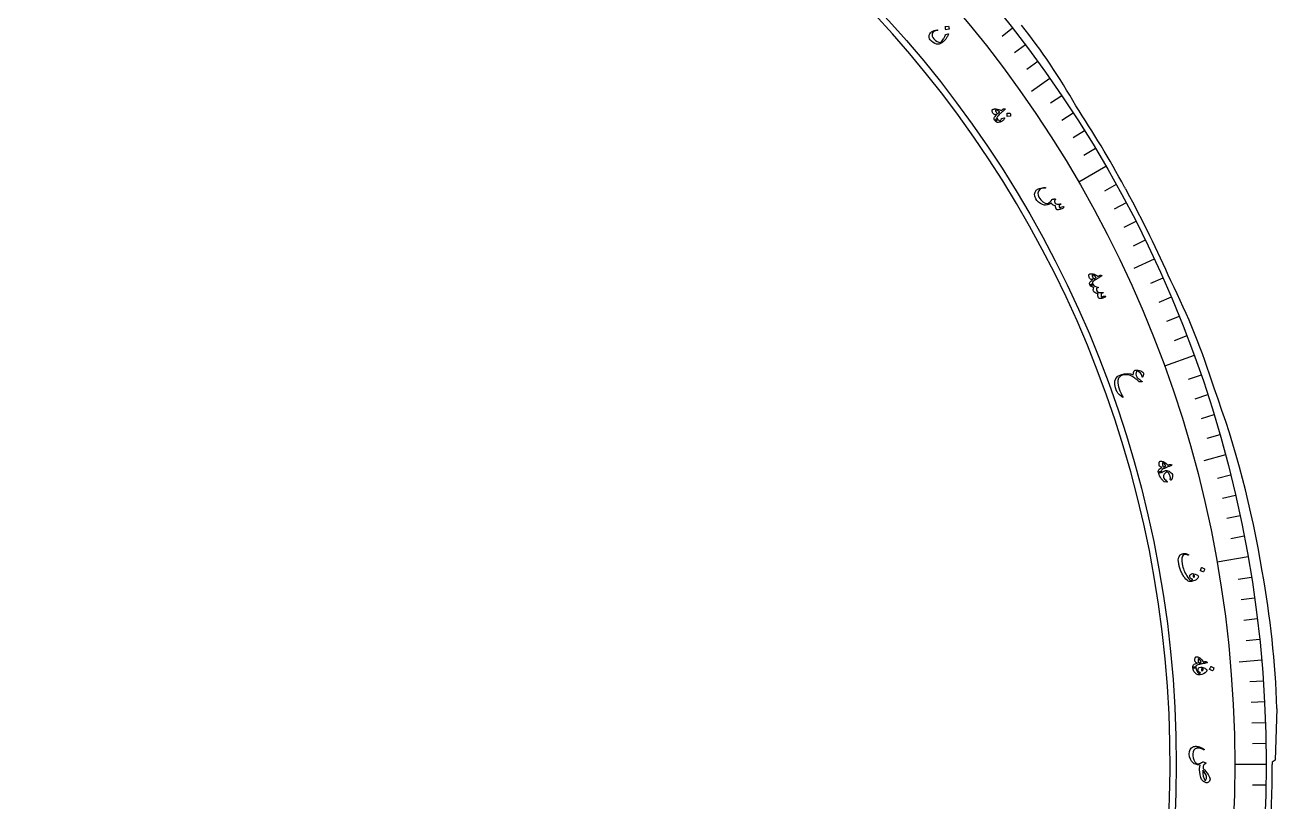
# Model space of a CAD drawing. Header units: millimetres. Extents: x -76 to 76, y -76 to 98.
# Drawn here: x -2.8 to 75.8, y -2.4 to 46.4 of the extents above; entities that cross this region are included whole.
import ezdxf

# ---------------------------------------------------------------- set-up
doc = ezdxf.new("R2010")
doc.units = ezdxf.units.MM
for name, color, linetype in [('CUT_INNER', 6, 'Continuous'), ('CUT_OUTER', 1, 'Continuous'), ('ENGRAVE', 7, 'Continuous'), ('ENGRAVE_FINE', 8, 'Continuous'), ('TEXT', 5, 'Continuous')]:
    doc.layers.add(name, color=color, linetype=linetype)

msp = doc.modelspace()

# ---------------------------------------------------------------- linework, layer by layer
at = {"layer": 'CUT_INNER'}
for centre, radius, start, end in [((0.0001, -0.0002), 69.0824, 92.275255, 358.242372), ((0.0006, 0.0002), 69.0819, 358.241997, 87.725273)]:
    msp.add_arc(centre, radius, start, end, dxfattribs=at)
at = {"layer": 'CUT_OUTER'}
for points in [[(66.2785, 36.1573), (66.3654, 35.9983)], [(75.7913, 3.5213), (75.6753, 0.2723), (75.675, 0.2689), (75.6722, 0.2668), (75.4995, 0.1519)], [(75.4995, 0.1519), (75.5, 0)]]:
    msp.add_lwpolyline(points, dxfattribs=at)
for centre, radius, start, end in [((29.7159, 22.5363), 38.3794, 29.386133, 38.524283), ((0.3727, 0.2232), 75.0656, 28.690622, 33.238714), ((65.6009, 35.8542), 0.7423, 24.103527, 33.20116), ((0.1874, 0.0965), 75.2893, 23.704978, 28.480006), ((29.9322, 10.6349), 43.8781, 17.246438, 26.72148), ((14.824, 2.5199), 60.801, 9.09397, 20.330148), ((17.5879, 1.5848), 58.2356, 1.905618, 10.4323), ((0.0002, -0.0002), 75.4998, 179.868743, 0.000126)]:
    msp.add_arc(centre, radius, start, end, dxfattribs=at)
at = {"layer": 'ENGRAVE'}
for points in [[(61.5306, 43.0842), (60.374, 42.2744)], [(65.0515, 37.5575), (63.3397, 36.5692)], [(68.0773, 31.7449), (66.7977, 31.1483)], [(70.585, 25.6908), (68.7276, 25.0148)], [(72.5555, 19.4412), (71.1917, 19.0758)], [(73.9738, 13.0436), (72.0272, 12.7003)], [(74.8291, 6.5467), (73.4226, 6.4236)], [(75.1149, 0), (73.1384, 0)]]:
    msp.add_lwpolyline(points, dxfattribs=at)
for radius in [75.1149, 73.1384, 69.4676]:
    msp.add_circle((0, 0), radius, dxfattribs=at)
at = {"layer": 'ENGRAVE_FINE'}
for points in [[(59.1914, 46.2454), (58.5239, 45.7238)], [(59.9895, 45.2053), (59.3129, 44.6955)], [(60.7693, 44.1515), (60.0839, 43.6535)], [(62.2731, 42.0037), (61.5708, 41.53)], [(62.9967, 40.9105), (62.2863, 40.4492)], [(63.7011, 39.8049), (62.9827, 39.356)], [(64.3861, 38.6871), (63.66, 38.2508)], [(65.697, 36.4165), (64.9561, 36.0058)], [(66.3226, 35.2643), (65.5746, 34.8666)], [(66.9279, 34.1015), (66.1731, 33.7169)], [(67.5129, 32.9282), (66.7515, 32.5569)], [(68.6209, 30.552), (67.847, 30.2075)], [(69.1437, 29.3497), (68.3639, 29.0188)], [(69.6454, 28.1386), (68.8599, 27.8212)], [(70.1258, 26.9188), (69.335, 26.6152)], [(71.0226, 24.455), (70.2216, 24.1792)], [(71.4386, 23.2118), (70.6329, 22.95)], [(71.8328, 21.9615), (71.0227, 21.7138)], [(72.2051, 20.7045), (71.3908, 20.471)], [(72.8837, 18.172), (72.0618, 17.967)], [(73.1898, 16.8972), (72.3644, 16.7066)], [(73.4735, 15.6173), (72.6449, 15.4412)], [(73.7349, 14.3326), (72.9033, 14.171)], [(74.1902, 11.7506), (73.3535, 11.618)], [(74.3839, 10.454), (73.5451, 10.3361)], [(74.5551, 9.1542), (73.7143, 9.051)], [(74.7035, 7.8517), (73.861, 7.7631)], [(74.932, 5.2398), (74.0869, 5.1807)], [(75.012, 3.9312), (74.1661, 3.8869)], [(75.0692, 2.6215), (74.2226, 2.5919)], [(75.1035, 1.3109), (74.2565, 1.2962)], [(75.1035, -1.3109), (74.2565, -1.2962)]]:
    msp.add_lwpolyline(points, dxfattribs=at)
at = {"layer": 'TEXT'}
for points in [[(55.1637, 45.8655), (55.1477, 45.829), (55.1301, 45.7919), (55.111, 45.7542), (55.0902, 45.716), (55.0676, 45.6772), (55.0426, 45.6378), (55.0153, 45.598), (54.9857, 45.5576), (54.9551, 45.5187), (54.9233, 45.4819), (54.8903, 45.4472), (54.856, 45.4145), (54.8205, 45.3839), (54.7835, 45.3552), (54.7451, 45.3284), (54.7054, 45.3035), (54.6612, 45.2802), (54.6176, 45.2622), (54.5744, 45.2493), (54.5318, 45.2416), (54.4194, 45.2424), (54.3082, 45.2735), (54.1979, 45.3349), (54.0885, 45.4267), (54.0211, 45.5028), (53.9741, 45.5797), (53.9474, 45.6573), (53.9409, 45.7357), (53.9547, 45.8105), (53.9857, 45.8805), (54.034, 45.9455), (54.0996, 46.0056), (54.1791, 46.0575), (54.2646, 46.0967), (54.356, 46.1232), (54.4534, 46.1369), (54.4661, 46.1367), (54.4753, 46.134), (54.4812, 46.1287), (54.4836, 46.1209), (54.4831, 46.1113), (54.4774, 46.1038), (54.4663, 46.0984), (54.45, 46.0952), (54.3363, 46.0675), (54.2476, 46.0262), (54.1839, 45.9714), (54.145, 45.9032), (54.1316, 45.8275), (54.1441, 45.7474), (54.1825, 45.6626), (54.2466, 45.5732), (54.3418, 45.48), (54.4445, 45.4118), (54.5546, 45.3684), (54.6723, 45.35), (54.6756, 45.3503), (54.6796, 45.3519), (54.6843, 45.3548), (54.6896, 45.3589), (54.7284, 45.395), (54.7687, 45.443), (54.8104, 45.5028), (54.8536, 45.5746), (54.8742, 45.612), (54.893, 45.6473), (54.91, 45.6804), (54.9253, 45.7113), (54.9385, 45.7401), (54.9495, 45.7667), (54.9584, 45.7912), (54.9651, 45.8136), (54.969, 45.8248), (54.974, 45.8334), (54.9801, 45.8395), (54.9873, 45.8431), (55.1482, 45.8941), (55.159, 45.8953), (55.1652, 45.8909), (55.1668, 45.881), (55.1637, 45.8655)], [(55.1535, 46.3714), (55.1573, 46.3711), (55.1609, 46.3692), (55.1644, 46.3659), (55.1678, 46.361), (55.1818, 46.3185), (55.1914, 46.2755), (55.1965, 46.2319), (55.1973, 46.1878), (55.1962, 46.1825), (55.1939, 46.1787), (55.1904, 46.1763), (55.1857, 46.1753), (54.9983, 46.1491), (54.993, 46.1495), (54.9892, 46.1526), (54.987, 46.1583), (54.9863, 46.1668), (54.9856, 46.1741), (54.9844, 46.1854), (54.9826, 46.2007), (54.9801, 46.22), (54.9769, 46.2436), (54.9726, 46.2716), (54.9675, 46.304), (54.9613, 46.3408), (54.961, 46.3461), (54.962, 46.3497), (54.9644, 46.3518), (54.9682, 46.3522)], [(58.6951, 41.1728), (58.7131, 41.1701), (58.7201, 41.163), (58.716, 41.1513), (58.7008, 41.1352), (58.691, 41.1265), (58.6775, 41.1143), (58.6603, 41.0985), (58.6395, 41.0793), (58.6147, 41.0564), (58.5857, 41.0299), (58.5525, 40.9999), (58.515, 40.9662), (58.4782, 40.9331), (58.4452, 40.9034), (58.4161, 40.8773), (58.3908, 40.8547), (58.3694, 40.8356), (58.3521, 40.8202), (58.3388, 40.8084), (58.3296, 40.8003), (58.2727, 40.7473), (58.2327, 40.7003), (58.2093, 40.6593), (58.2028, 40.6242), (58.2047, 40.604), (58.2116, 40.5829), (58.2234, 40.5606), (58.2402, 40.5373), (58.2476, 40.5218), (58.2482, 40.5063), (58.242, 40.491), (58.229, 40.4757), (58.2109, 40.4608), (58.191, 40.448), (58.1695, 40.4372), (58.1462, 40.4284), (58.1248, 40.423), (58.1074, 40.4212), (58.0939, 40.4231), (58.0842, 40.4287), (58.0532, 40.4742), (58.0343, 40.5188), (58.0275, 40.5625), (58.0329, 40.6056), (58.0523, 40.6522), (58.0854, 40.7027), (58.1322, 40.757), (58.1928, 40.8153), (58.1343, 40.8106), (58.0844, 40.8126), (58.043, 40.8211), (58.0102, 40.8363), (57.9903, 40.8534), (57.9711, 40.8763), (57.9524, 40.9052), (57.9345, 40.9401), (57.9184, 40.9788), (57.9074, 41.0131), (57.9015, 41.0429), (57.9006, 41.0683), (57.9048, 41.0923), (57.913, 41.112), (57.9252, 41.1274), (57.9414, 41.1386), (57.9642, 41.1488), (57.9912, 41.1578), (58.0223, 41.1654), (58.0576, 41.1718), (58.0939, 41.1769), (58.1237, 41.1799), (58.1469, 41.1807), (58.1634, 41.1795), (58.24, 41.1618), (58.317, 41.1378), (58.3945, 41.1075), (58.4725, 41.071), (58.504, 41.0966), (58.5315, 41.1183), (58.5549, 41.1362), (58.5742, 41.1502), (58.5913, 41.1608), (58.6081, 41.1682), (58.6245, 41.1724), (58.6405, 41.1734)], [(58.3756, 40.9848), (58.31, 41.0325), (58.2461, 41.067), (58.1839, 41.0885), (58.1235, 41.0969), (58.117, 41.0957), (58.1125, 41.0924), (58.1102, 41.087), (58.11, 41.0796), (58.115, 41.0561), (58.1229, 41.0325), (58.1337, 41.0086), (58.1473, 40.9845), (58.1639, 40.9602), (58.1834, 40.9356), (58.2057, 40.9109), (58.2309, 40.8859), (58.2354, 40.8824), (58.2412, 40.8795), (58.2482, 40.8772), (58.2564, 40.8753), (58.2698, 40.8863), (58.2837, 40.898), (58.2979, 40.9105), (58.3126, 40.9238), (58.3277, 40.9379), (58.3433, 40.9528), (58.3592, 40.9684), (58.3756, 40.9848)], [(59.0311, 40.9087), (59.0348, 40.908), (59.0382, 40.9058), (59.0414, 40.9022), (59.0443, 40.8971), (59.0542, 40.8536), (59.0597, 40.8099), (59.0607, 40.7661), (59.0573, 40.7222), (59.0557, 40.7171), (59.0531, 40.7135), (59.0494, 40.7114), (59.0446, 40.7109), (58.8558, 40.7019), (58.8505, 40.7028), (58.8471, 40.7062), (58.8454, 40.7121), (58.8455, 40.7206), (58.8455, 40.7279), (58.8454, 40.7393), (58.845, 40.7547), (58.8444, 40.7741), (58.8434, 40.7978), (58.8418, 40.826), (58.8397, 40.8586), (58.8371, 40.8958), (58.8372, 40.9011), (58.8386, 40.9046), (58.8412, 40.9064), (58.845, 40.9065)], [(58.5222, 40.5791), (58.6635, 40.605), (58.6803, 40.606), (58.6898, 40.6013), (58.692, 40.5909), (58.687, 40.5749), (58.6649, 40.5365), (58.6391, 40.5006), (58.6094, 40.4673), (58.5759, 40.4365), (58.5384, 40.4081), (58.4964, 40.3822), (58.45, 40.3587), (58.3992, 40.3375), (58.3049, 40.3147), (58.221, 40.3223), (58.1475, 40.3603), (58.0842, 40.4287), (58.0836, 40.4413), (58.094, 40.4618), (58.1152, 40.4902), (58.1473, 40.5265), (58.1661, 40.5436), (58.1835, 40.5549), (58.1994, 40.5604), (58.214, 40.5601), (58.2216, 40.5571), (58.2285, 40.5522), (58.2347, 40.5457), (58.2402, 40.5373), (58.275, 40.4905), (58.3136, 40.4556), (58.3561, 40.4327), (58.4026, 40.4218), (58.4055, 40.4219), (58.4085, 40.4234), (58.4116, 40.4261), (58.4147, 40.4302), (58.4345, 40.454), (58.4525, 40.4814), (58.4686, 40.5123), (58.483, 40.5468), (58.489, 40.559), (58.4975, 40.5684), (58.5086, 40.5751), (58.5222, 40.5791)], [(62.3686, 35.0355), (62.3785, 35.0368), (62.3866, 35.0359), (62.3929, 35.0327), (62.3974, 35.0273), (62.4009, 35.0191), (62.4018, 35.0109), (62.4002, 35.0029), (62.3962, 34.995), (62.3791, 34.9716), (62.3547, 34.948), (62.3232, 34.9244), (62.2844, 34.9007), (62.2175, 34.8685), (62.1492, 34.8462), (62.0796, 34.8337), (62.0088, 34.831), (61.9902, 34.8332), (61.974, 34.838), (61.9603, 34.8454), (61.949, 34.8554), (61.9209, 34.8987), (61.9015, 34.9515), (61.891, 35.0139), (61.8892, 35.0858), (61.7992, 35.0961), (61.7257, 35.1269), (61.6686, 35.1782), (61.628, 35.2501), (61.588, 35.2303), (61.5489, 35.2125), (61.5107, 35.1964), (61.4734, 35.1823), (61.4368, 35.1699), (61.4006, 35.1591), (61.3649, 35.1499), (61.3297, 35.1423), (61.2632, 35.1335), (61.1964, 35.1347), (61.1294, 35.146), (61.062, 35.1673), (60.9304, 35.2317), (60.8162, 35.314), (60.7193, 35.4144), (60.6396, 35.5329), (60.5773, 35.6824), (60.5625, 35.821), (60.5952, 35.9489), (60.6755, 36.0661), (60.7113, 36.0968), (60.7578, 36.126), (60.8151, 36.1537), (60.8831, 36.1797), (60.9609, 36.2028), (61.0456, 36.2205), (61.1371, 36.2327), (61.2356, 36.2394), (61.2422, 36.2391), (61.2478, 36.2374), (61.2525, 36.2342), (61.2562, 36.2295), (61.2588, 36.2241), (61.26, 36.2189), (61.26, 36.2138), (61.2586, 36.2088), (61.2552, 36.204), (61.2507, 36.2005), (61.2452, 36.1981), (61.2386, 36.197), (61.1089, 36.1858), (61.0074, 36.1679), (60.934, 36.1434), (60.8888, 36.1122), (60.8119, 36.0051), (60.7788, 35.8887), (60.7893, 35.7631), (60.8433, 35.628), (60.9559, 35.4608), (61.0859, 35.3393), (61.2336, 35.2634), (61.3993, 35.233), (61.4726, 35.2756), (61.5433, 35.3321), (61.6115, 35.4026), (61.677, 35.4873), (61.6831, 35.4968), (61.6895, 35.5036), (61.6961, 35.5079), (61.7031, 35.5096), (61.7292, 35.5116), (61.7537, 35.5132), (61.7768, 35.5145), (61.7983, 35.5156), (61.8181, 35.5163), (61.8359, 35.5165), (61.8517, 35.5161), (61.8655, 35.5152), (61.8719, 35.5138), (61.8759, 35.5108), (61.8776, 35.5061), (61.8768, 35.4997), (61.8756, 35.496), (61.8736, 35.4905), (61.8707, 35.4834), (61.8669, 35.4745), (61.8622, 35.4642), (61.8564, 35.4526), (61.8494, 35.4398), (61.8414, 35.4257), (61.8263, 35.3979), (61.8163, 35.3761), (61.8114, 35.3602), (61.8116, 35.3502), (61.8348, 35.3003), (61.8702, 35.2572), (61.9177, 35.221), (61.9773, 35.1917), (62.0087, 35.1865), (62.0538, 35.1895), (62.1125, 35.2004), (62.1849, 35.2193), (62.1918, 35.2211), (62.1986, 35.221), (62.2052, 35.2189), (62.2117, 35.215), (62.2168, 35.2107), (62.2204, 35.2059), (62.2225, 35.2006), (62.2232, 35.1947), (62.2156, 35.1811), (62.1955, 35.1663), (62.1629, 35.1501), (62.1176, 35.1325), (62.1159, 35.0824), (62.1234, 35.0343), (62.1401, 34.988), (62.166, 34.9435), (62.1791, 34.9517), (62.1891, 34.9595), (62.1959, 34.9671), (62.1994, 34.9745), (62.2024, 34.9822), (62.2063, 34.9881), (62.2113, 34.9921), (62.2174, 34.9943)], [(64.7817, 30.7188), (64.799, 30.7131), (64.8047, 30.7049), (64.7987, 30.6941), (64.781, 30.6808), (64.7699, 30.6739), (64.7545, 30.6641), (64.7349, 30.6514), (64.7112, 30.6359), (64.6829, 30.6176), (64.6499, 30.5963), (64.6121, 30.5723), (64.5695, 30.5454), (64.5276, 30.5189), (64.4901, 30.4953), (64.457, 30.4744), (64.4282, 30.4563), (64.4039, 30.4411), (64.3843, 30.4289), (64.3692, 30.4195), (64.3588, 30.413), (64.2938, 30.3704), (64.2464, 30.3308), (64.2165, 30.2942), (64.2042, 30.2607), (64.2027, 30.2406), (64.2059, 30.2185), (64.2138, 30.1946), (64.2264, 30.1688), (64.2311, 30.1523), (64.2291, 30.1369), (64.2204, 30.1228), (64.205, 30.11), (64.1847, 30.0984), (64.163, 30.0891), (64.1399, 30.082), (64.1154, 30.0772), (64.0935, 30.0755), (64.076, 30.0767), (64.063, 30.0809), (64.0544, 30.088), (64.0315, 30.138), (64.0204, 30.1851), (64.021, 30.2294), (64.0336, 30.2709), (64.0605, 30.3136), (64.1016, 30.3578), (64.1569, 30.4036), (64.2264, 30.4508), (64.168, 30.456), (64.1191, 30.4663), (64.0798, 30.4817), (64.05, 30.5023), (64.0333, 30.5224), (64.0181, 30.5483), (64.0046, 30.5799), (63.9928, 30.6172), (63.9835, 30.6581), (63.9784, 30.6938), (63.9775, 30.7242), (63.981, 30.7493), (63.9891, 30.7722), (64.0005, 30.7903), (64.0151, 30.8035), (64.033, 30.8117), (64.0572, 30.818), (64.0853, 30.8223), (64.1173, 30.8246), (64.1531, 30.825), (64.1898, 30.8239), (64.2196, 30.8218), (64.2426, 30.8188), (64.2587, 30.8148), (64.3312, 30.7844), (64.4031, 30.7478), (64.4744, 30.705), (64.5451, 30.6559), (64.5805, 30.6757), (64.6113, 30.6926), (64.6374, 30.7063), (64.6588, 30.7169), (64.6774, 30.7244), (64.6951, 30.7289), (64.712, 30.7303), (64.728, 30.7286)], [(64.4351, 30.5872), (64.3785, 30.6452), (64.3213, 30.69), (64.2637, 30.7216), (64.2055, 30.7401), (64.1989, 30.74), (64.1939, 30.7375), (64.1907, 30.7325), (64.1892, 30.7253), (64.1902, 30.7013), (64.194, 30.6767), (64.2007, 30.6513), (64.2101, 30.6253), (64.2223, 30.5985), (64.2374, 30.571), (64.2553, 30.5429), (64.2759, 30.514), (64.2798, 30.5098), (64.285, 30.506), (64.2914, 30.5025), (64.2992, 30.4993), (64.3143, 30.5079), (64.3299, 30.5171), (64.3461, 30.527), (64.3628, 30.5377), (64.3801, 30.549), (64.3979, 30.561), (64.4163, 30.5738), (64.4351, 30.5872)], [(65.0291, 29.4111), (65.0339, 29.4082), (65.0351, 29.4028), (65.0329, 29.395), (65.0271, 29.3847), (65.0156, 29.3711), (64.997, 29.3565), (64.9714, 29.3407), (64.9387, 29.3238), (64.901, 29.3061), (64.863, 29.2914), (64.8248, 29.2798), (64.7864, 29.2712), (64.7084, 29.2617), (64.6486, 29.2633), (64.607, 29.2759), (64.5835, 29.2996), (64.5568, 29.3689), (64.5461, 29.4393), (64.5512, 29.5109), (64.5723, 29.5838), (64.4849, 29.5872), (64.4101, 29.6044), (64.3478, 29.6353), (64.2979, 29.68), (64.2656, 29.7361), (64.253, 29.8023), (64.2601, 29.8784), (64.2869, 29.9647), (64.2012, 29.9845), (64.1339, 30.0116), (64.085, 30.0461), (64.0544, 30.088), (64.0553, 30.0997), (64.0669, 30.1159), (64.0893, 30.1366), (64.1224, 30.1618), (64.1573, 30.1817), (64.1863, 30.1895), (64.2094, 30.1852), (64.2264, 30.1688), (64.2876, 30.0902), (64.3625, 30.0313), (64.4511, 29.9921), (64.5535, 29.9725), (64.5591, 29.9714), (64.5636, 29.9696), (64.567, 29.9669), (64.5693, 29.9635), (64.5709, 29.9587), (64.5714, 29.954), (64.5706, 29.9493), (64.5687, 29.9446), (64.5593, 29.938), (64.5398, 29.9341), (64.5105, 29.9329), (64.4711, 29.9342), (64.4564, 29.9017), (64.4536, 29.8604), (64.4626, 29.8105), (64.4835, 29.7518), (64.5305, 29.6883), (64.6069, 29.649), (64.7125, 29.6337), (64.8474, 29.6424), (64.8542, 29.6429), (64.8596, 29.6422), (64.8636, 29.6402), (64.8661, 29.637), (64.8681, 29.6313), (64.8688, 29.626), (64.8682, 29.6209), (64.8663, 29.6161), (64.8626, 29.6116), (64.8585, 29.6079), (64.8539, 29.6052), (64.8489, 29.6035), (64.7594, 29.5859), (64.7497, 29.5544), (64.7445, 29.5193), (64.7438, 29.4809), (64.7475, 29.4389), (64.7552, 29.4), (64.7655, 29.3724), (64.7786, 29.3561), (64.7943, 29.3512), (64.8128, 29.3557), (64.8363, 29.3685), (64.8647, 29.3896), (64.898, 29.4191), (64.9098, 29.422), (64.9356, 29.4217), (64.9754, 29.418), (65.0291, 29.4111)], [(67.3732, 24.6419), (67.3931, 24.6136), (67.4051, 24.5793), (67.4091, 24.539), (67.4051, 24.4927), (67.4005, 24.4682), (67.3951, 24.4452), (67.3891, 24.4238), (67.3823, 24.4041), (67.3749, 24.3859), (67.367, 24.3694), (67.3587, 24.3546), (67.3499, 24.3415), (67.3403, 24.3314), (67.3323, 24.3312), (67.3257, 24.3408), (67.3206, 24.3603), (67.2852, 24.4826), (67.2191, 24.5838), (67.1223, 24.6638), (66.995, 24.7224), (66.9879, 24.7228), (66.9817, 24.7203), (66.9761, 24.715), (66.9714, 24.7069), (66.9439, 24.6144), (66.9367, 24.5228), (66.95, 24.4319), (66.9837, 24.3418), (66.9928, 24.3267), (67.0081, 24.3085), (67.0296, 24.2872), (67.0573, 24.2627), (67.1111, 24.2194), (67.1586, 24.1811), (67.1997, 24.1478), (67.2346, 24.1195), (67.2631, 24.0962), (67.2853, 24.078), (67.3012, 24.0649), (67.3109, 24.0567), (67.3207, 24.0438), (67.3194, 24.0345), (67.307, 24.0288), (67.2835, 24.0267), (67.2193, 24.0281), (67.1706, 24.0319), (67.1373, 24.0381), (67.1193, 24.0467), (67.0852, 24.0807), (67.0471, 24.116), (67.005, 24.1524), (66.9589, 24.1901), (66.9089, 24.2289), (66.8549, 24.2689), (66.7969, 24.31), (66.7349, 24.3523), (66.5909, 24.4297), (66.4395, 24.4726), (66.2806, 24.4811), (66.1144, 24.4554), (66.0297, 24.4258), (65.9563, 24.3836), (65.8943, 24.329), (65.8436, 24.262), (65.7937, 24.1233), (65.79, 23.945), (65.8321, 23.7271), (65.9197, 23.4692), (65.9363, 23.4304), (65.955, 23.3889), (65.9757, 23.3446), (65.9985, 23.2977), (66.0233, 23.2482), (66.0504, 23.1962), (66.0797, 23.1419), (66.1111, 23.0852), (66.1159, 23.0751), (66.118, 23.0672), (66.1173, 23.0613), (66.114, 23.0576), (66.0905, 23.0602), (66.0463, 23.0883), (65.9814, 23.1419), (65.8957, 23.2208), (65.8467, 23.2697), (65.8074, 23.3137), (65.778, 23.353), (65.7583, 23.3875), (65.699, 23.5208), (65.6529, 23.6445), (65.6201, 23.7587), (65.6006, 23.8634), (65.6032, 24.0757), (65.6681, 24.2483), (65.7955, 24.3813), (65.9857, 24.4746), (66.2015, 24.5292), (66.4035, 24.5456), (66.5919, 24.5235), (66.7665, 24.4627), (66.7722, 24.546), (66.7832, 24.6161), (66.7996, 24.6731), (66.8214, 24.717), (66.8317, 24.7305), (66.8443, 24.7418), (66.8591, 24.7508), (66.8762, 24.7575), (66.925, 24.7678), (66.9727, 24.7735), (67.0193, 24.7745), (67.0649, 24.7708), (67.1607, 24.752), (67.2441, 24.7243), (67.3149, 24.6875), (67.3732, 24.6419)], [(69.1818, 18.8202), (69.1978, 18.8116), (69.2019, 18.8025), (69.1941, 18.793), (69.1744, 18.7829), (69.1622, 18.7781), (69.1453, 18.7712), (69.1238, 18.7622), (69.0977, 18.7511), (69.0666, 18.738), (69.0304, 18.7229), (68.9889, 18.7059), (68.9422, 18.687), (68.8964, 18.6683), (68.8553, 18.6516), (68.819, 18.6369), (68.7875, 18.6242), (68.7609, 18.6135), (68.7394, 18.6049), (68.723, 18.5983), (68.7115, 18.5938), (68.6401, 18.5633), (68.5864, 18.5326), (68.5506, 18.5019), (68.5325, 18.4712), (68.5275, 18.4516), (68.5268, 18.4293), (68.5304, 18.4043), (68.5382, 18.3767), (68.5399, 18.3596), (68.5352, 18.3449), (68.5242, 18.3325), (68.5068, 18.3226), (68.4847, 18.3148), (68.4617, 18.3094), (68.4377, 18.3065), (68.4128, 18.3061), (68.3909, 18.3083), (68.3739, 18.3126), (68.3618, 18.319), (68.3546, 18.3275), (68.3409, 18.3808), (68.3382, 18.4291), (68.3467, 18.4726), (68.3664, 18.5113), (68.4004, 18.5485), (68.4487, 18.5848), (68.5112, 18.6201), (68.5879, 18.6543), (68.5313, 18.6697), (68.485, 18.6885), (68.449, 18.7106), (68.4233, 18.7361), (68.4104, 18.7588), (68.4001, 18.787), (68.3924, 18.8205), (68.3873, 18.8593), (68.3853, 18.9012), (68.3866, 18.9372), (68.3911, 18.9673), (68.3989, 18.9914), (68.411, 19.0126), (68.4254, 19.0283), (68.4421, 19.0387), (68.4611, 19.0437), (68.486, 19.0456), (68.5145, 19.0449), (68.5463, 19.0415), (68.5817, 19.0356), (68.6176, 19.028), (68.6466, 19.0207), (68.6687, 19.0137), (68.6839, 19.0069), (68.7499, 18.9642), (68.8142, 18.9155), (68.8768, 18.8608), (68.9378, 18.8), (68.9761, 18.8133), (69.0094, 18.8245), (69.0374, 18.8333), (69.0604, 18.84), (69.08, 18.8441), (69.0983, 18.8454), (69.1151, 18.8438), (69.1306, 18.8393)], [(68.8174, 18.7518), (68.7719, 18.8189), (68.7235, 18.8731), (68.6723, 18.9143), (68.6183, 18.9428), (68.6117, 18.9438), (68.6064, 18.9422), (68.6024, 18.9379), (68.5997, 18.931), (68.5964, 18.9073), (68.5958, 18.8823), (68.5979, 18.8562), (68.6026, 18.8289), (68.6099, 18.8004), (68.6199, 18.7707), (68.6325, 18.7398), (68.6478, 18.7078), (68.6508, 18.703), (68.6553, 18.6983), (68.661, 18.6937), (68.6681, 18.6892), (68.6845, 18.695), (68.7015, 18.7013), (68.7192, 18.7083), (68.7375, 18.7158), (68.7565, 18.7239), (68.7761, 18.7326), (68.7964, 18.7419), (68.8174, 18.7518)], [(68.8678, 17.7289), (68.7309, 17.7524), (68.717, 17.7563), (68.7054, 17.7605), (68.6962, 17.765), (68.6893, 17.7699), (68.6593, 17.796), (68.6301, 17.8247), (68.6017, 17.856), (68.5741, 17.89), (68.5471, 17.9264), (68.5204, 17.965), (68.494, 18.0059), (68.468, 18.049), (68.4235, 18.1307), (68.3897, 18.2043), (68.3668, 18.2699), (68.3546, 18.3275), (68.3588, 18.3519), (68.3745, 18.3715), (68.402, 18.3863), (68.4411, 18.3964), (68.4777, 18.4007), (68.5057, 18.4002), (68.5251, 18.3949), (68.536, 18.3849), (68.5366, 18.3828), (68.5371, 18.3808), (68.5376, 18.3788), (68.5382, 18.3767), (68.5407, 18.3612), (68.5442, 18.3462), (68.5486, 18.3317), (68.554, 18.3178), (68.584, 18.3522), (68.6193, 18.3821), (68.6599, 18.4075), (68.7058, 18.4282), (68.7916, 18.4525), (68.8722, 18.4581), (68.9477, 18.445), (69.018, 18.4132), (69.0882, 18.3668), (69.1455, 18.3182), (69.1899, 18.2675), (69.2214, 18.2147), (69.2374, 18.153), (69.2329, 18.0772), (69.2076, 17.9873), (69.1616, 17.8833), (69.1535, 17.8708), (69.1433, 17.8633), (69.1311, 17.8607), (69.1167, 17.863), (69.1047, 17.8685), (69.0967, 17.877), (69.0929, 17.8884), (69.0933, 17.9029), (69.0961, 18.0066), (69.0807, 18.1059), (69.0473, 18.2008), (68.9959, 18.2911), (68.9695, 18.3254), (68.9436, 18.3501), (68.9184, 18.3654), (68.8937, 18.3713), (68.8657, 18.3668), (68.8329, 18.3496), (68.7952, 18.3196), (68.7528, 18.2769), (68.7115, 18.2278), (68.6824, 18.184), (68.6655, 18.1458), (68.6608, 18.1129), (68.6713, 18.0469), (68.6957, 17.9843), (68.7338, 17.925), (68.7858, 17.8689), (68.842, 17.8203), (68.8694, 17.7947), (68.8869, 17.7731), (68.8948, 17.7555), (68.8928, 17.7419), (68.8878, 17.7353), (68.882, 17.7309), (68.8753, 17.7288), (68.8678, 17.7289)], [(70.8518, 11.834), (70.8617, 11.7926), (70.8526, 11.7483), (70.8245, 11.7011), (70.7772, 11.6511), (70.7129, 11.6029), (70.6336, 11.5613), (70.5393, 11.5261), (70.4301, 11.4974), (70.39, 11.4897), (70.3522, 11.4863), (70.3166, 11.4873), (70.2832, 11.4927), (70.214, 11.5196), (70.1445, 11.5651), (70.075, 11.6292), (70.0051, 11.7118), (69.9711, 11.7593), (69.9383, 11.8087), (69.9065, 11.8599), (69.8758, 11.9131), (69.8463, 11.9682), (69.8177, 12.0255), (69.7903, 12.085), (69.7638, 12.1466), (69.7389, 12.2086), (69.7158, 12.2696), (69.6946, 12.3294), (69.6753, 12.388), (69.658, 12.4456), (69.6428, 12.5024), (69.6297, 12.5584), (69.6187, 12.6135), (69.5953, 12.8477), (69.6244, 13.0284), (69.7064, 13.1561), (69.8415, 13.2305), (69.8747, 13.2383), (69.9132, 13.2436), (69.957, 13.2464), (70.0061, 13.2466), (70.0609, 13.2423), (70.1152, 13.2323), (70.1689, 13.2164), (70.2222, 13.1947), (70.2285, 13.1912), (70.2334, 13.1866), (70.2368, 13.1809), (70.2389, 13.1742), (70.2393, 13.1673), (70.2375, 13.1615), (70.2337, 13.1566), (70.2279, 13.1527), (70.2211, 13.1501), (70.2146, 13.1491), (70.2083, 13.1498), (70.2022, 13.1522), (70.0814, 13.1877), (69.9837, 13.1886), (69.9092, 13.1553), (69.8577, 13.0876), (69.8161, 12.9522), (69.8065, 12.7904), (69.8286, 12.6022), (69.8823, 12.3874), (69.913, 12.2943), (69.9482, 12.2019), (69.988, 12.1101), (70.0323, 12.0189), (70.0813, 11.9284), (70.1348, 11.8387), (70.1928, 11.7497), (70.2554, 11.6616), (70.2932, 11.6153), (70.3312, 11.582), (70.3694, 11.5615), (70.408, 11.5539), (70.4318, 11.5653), (70.4528, 11.5805), (70.4711, 11.5996), (70.4866, 11.6226), (70.4871, 11.6251), (70.4852, 11.6277), (70.4809, 11.6305), (70.4741, 11.6334), (70.4209, 11.6555), (70.3792, 11.6832), (70.3488, 11.7165), (70.3297, 11.7554), (70.3161, 11.8301), (70.3282, 11.8914), (70.3661, 11.9395), (70.4298, 11.9742), (70.4896, 11.9839), (70.566, 11.9763), (70.659, 11.9513), (70.7686, 11.9087), (70.7963, 11.894), (70.8195, 11.8767), (70.8379, 11.8567), (70.8518, 11.834)], [(70.5619, 11.762), (70.5726, 11.7558), (70.5823, 11.7551), (70.5912, 11.76), (70.5991, 11.7703), (70.6158, 11.8097), (70.616, 11.842), (70.5997, 11.8673), (70.5669, 11.8855), (70.5576, 11.887), (70.5497, 11.8863), (70.5432, 11.8835), (70.5381, 11.8785), (70.5246, 11.8461), (70.524, 11.8159), (70.5365, 11.7878), (70.5619, 11.762)], [(71.2339, 12.2828), (71.237, 12.2806), (71.2392, 12.2771), (71.2405, 12.2725), (71.241, 12.2666), (71.2317, 12.2227), (71.2183, 12.1805), (71.2008, 12.1402), (71.1793, 12.1016), (71.1757, 12.0976), (71.1717, 12.0954), (71.1675, 12.0951), (71.163, 12.0967), (70.9879, 12.1688), (70.9834, 12.1718), (70.9817, 12.1764), (70.9827, 12.1825), (70.9863, 12.1902), (70.9895, 12.1968), (70.9941, 12.2073), (71.0002, 12.2215), (71.0078, 12.2394), (71.0169, 12.2615), (71.0273, 12.2878), (71.0392, 12.3185), (71.0524, 12.3535), (71.0548, 12.3583), (71.0575, 12.3609), (71.0606, 12.3615), (71.0641, 12.3599)], [(71.4079, 6.4204), (71.4222, 6.4091), (71.4247, 6.3994), (71.4153, 6.3914), (71.3942, 6.385), (71.3813, 6.3823), (71.3635, 6.3785), (71.3407, 6.3734), (71.3131, 6.367), (71.2802, 6.3596), (71.2419, 6.3511), (71.1981, 6.3416), (71.1488, 6.3311), (71.1004, 6.3207), (71.057, 6.3115), (71.0187, 6.3034), (70.9855, 6.2964), (70.9575, 6.2905), (70.9348, 6.2858), (70.9174, 6.2822), (70.9053, 6.2797), (70.8297, 6.2622), (70.7715, 6.2414), (70.7308, 6.2175), (70.7076, 6.1903), (70.6993, 6.1719), (70.6947, 6.1501), (70.6938, 6.1249), (70.6967, 6.0964), (70.6954, 6.0792), (70.6882, 6.0655), (70.6752, 6.0553), (70.6563, 6.0486), (70.6332, 6.0447), (70.6096, 6.0435), (70.5855, 6.0449), (70.5609, 6.0488), (70.5397, 6.0548), (70.5237, 6.062), (70.513, 6.0704), (70.5074, 6.0801), (70.5031, 6.1349), (70.509, 6.183), (70.525, 6.2243), (70.5511, 6.2589), (70.5911, 6.2897), (70.645, 6.3169), (70.7127, 6.3407), (70.7942, 6.3609), (70.7412, 6.3861), (70.6989, 6.4127), (70.6673, 6.4407), (70.6465, 6.4703), (70.6377, 6.495), (70.6325, 6.5245), (70.6308, 6.5588), (70.6326, 6.5979), (70.6379, 6.6395), (70.6455, 6.6747), (70.6552, 6.7036), (70.6671, 6.726), (70.6827, 6.7447), (70.6997, 6.7576), (70.7179, 6.7649), (70.7375, 6.7666), (70.7624, 6.764), (70.7903, 6.7584), (70.8211, 6.7495), (70.8548, 6.7375), (70.8889, 6.7237), (70.9162, 6.7115), (70.9367, 6.7007), (70.9504, 6.6913), (71.0079, 6.6378), (71.0627, 6.5786), (71.1148, 6.5137), (71.1642, 6.4432), (71.2043, 6.4496), (71.2389, 6.4547), (71.2681, 6.4586), (71.2919, 6.4611), (71.312, 6.4617), (71.3302, 6.4598), (71.3465, 6.4553), (71.3609, 6.4482)], [(71.0372, 6.4168), (71.0042, 6.4908), (70.966, 6.5526), (70.9228, 6.6022), (70.8747, 6.6396), (70.8684, 6.6418), (70.8629, 6.6412), (70.8582, 6.6377), (70.8542, 6.6314), (70.8469, 6.6085), (70.8419, 6.5841), (70.8394, 6.558), (70.8392, 6.5303), (70.8415, 6.501), (70.8461, 6.47), (70.8531, 6.4374), (70.8625, 6.4031), (70.8647, 6.3979), (70.8682, 6.3925), (70.8731, 6.387), (70.8793, 6.3813), (70.8964, 6.3841), (70.9143, 6.3874), (70.9329, 6.3911), (70.9523, 6.3953), (70.9724, 6.4), (70.9932, 6.4051), (71.0149, 6.4107), (71.0372, 6.4168)], [(71.3884, 5.9107), (71.3875, 5.896), (71.3825, 5.8793), (71.3734, 5.8607), (71.3603, 5.8401), (71.2794, 5.7504), (71.1853, 5.685), (71.0782, 5.6439), (70.958, 5.6271), (70.8946, 5.6285), (70.8375, 5.6371), (70.7868, 5.6528), (70.7423, 5.6755), (70.648, 5.753), (70.5775, 5.8462), (70.5306, 5.9552), (70.5074, 6.0801), (70.5093, 6.093), (70.5174, 6.1046), (70.5318, 6.115), (70.5523, 6.124), (70.5638, 6.1277), (70.5756, 6.1305), (70.5877, 6.1324), (70.6002, 6.1334), (70.6126, 6.1338), (70.6246, 6.1337), (70.636, 6.1332), (70.647, 6.1322), (70.6661, 6.1282), (70.6808, 6.1209), (70.691, 6.1103), (70.6967, 6.0964), (70.7238, 5.9748), (70.7635, 5.8706), (70.8159, 5.7837), (70.8811, 5.7141), (70.9105, 5.7201), (70.9336, 5.7263), (70.9507, 5.7329), (70.9617, 5.7397), (70.971, 5.7476), (70.9769, 5.7547), (70.9794, 5.761), (70.9786, 5.7665), (70.977, 5.7702), (70.9749, 5.7731), (70.9723, 5.7751), (70.9693, 5.7764), (70.9261, 5.7932), (70.892, 5.8156), (70.8669, 5.8434), (70.8509, 5.8768), (70.8348, 5.9761), (70.8562, 6.0471), (70.9151, 6.0899), (71.0118, 6.1045), (71.0683, 6.1008), (71.1276, 6.0889), (71.1897, 6.0687), (71.2546, 6.0401), (71.311, 6.009), (71.3521, 5.977), (71.3779, 5.9442), (71.3884, 5.9107)], [(71.1553, 5.9616), (71.1476, 5.982), (71.1306, 5.9972), (71.1042, 6.0071), (71.0684, 6.0116), (71.0629, 6.011), (71.059, 6.0103), (71.0567, 6.0094), (71.056, 6.0084), (71.0527, 5.9868), (71.0517, 5.9651), (71.0531, 5.9433), (71.0569, 5.9215), (71.0626, 5.9024), (71.0699, 5.887), (71.0787, 5.8751), (71.089, 5.8668), (71.1209, 5.8933), (71.1425, 5.918), (71.154, 5.9407), (71.1553, 5.9616)], [(71.823, 6.0604), (71.8258, 6.058), (71.8277, 6.0544), (71.8286, 6.0496), (71.8286, 6.0437), (71.8155, 6.0009), (71.7985, 5.9602), (71.7776, 5.9216), (71.7528, 5.8851), (71.7488, 5.8815), (71.7448, 5.8796), (71.7405, 5.8797), (71.7361, 5.8816), (71.5679, 5.9683), (71.5638, 5.9717), (71.5625, 5.9764), (71.564, 5.9824), (71.5683, 5.9897), (71.572, 5.9961), (71.5775, 6.006), (71.5848, 6.0196), (71.594, 6.0368), (71.6049, 6.0579), (71.6176, 6.0832), (71.632, 6.1127), (71.6482, 6.1463), (71.651, 6.1508), (71.654, 6.1532), (71.6571, 6.1535), (71.6605, 6.1517)], [(71.593, -0.9199), (71.5811, -0.9938), (71.5457, -1.0562), (71.4866, -1.1071), (71.4038, -1.1463), (71.3724, -1.1503), (71.3373, -1.1463), (71.2987, -1.1343), (71.2565, -1.1144), (71.216, -1.0915), (71.1822, -1.071), (71.1553, -1.0526), (71.1352, -1.0365), (71.0605, -0.9431), (71.0029, -0.8175), (70.9623, -0.6596), (70.9385, -0.4694), (70.9336, -0.3551), (70.9365, -0.2457), (70.947, -0.1414), (70.9654, -0.0421), (70.8106, -0.0186), (70.6861, 0.0115), (70.592, 0.0484), (70.5282, 0.0921), (70.4297, 0.2064), (70.3559, 0.3361), (70.3069, 0.4814), (70.2825, 0.6423), (70.2888, 0.812), (70.3366, 0.9481), (70.4261, 1.0508), (70.5574, 1.1202), (70.5778, 1.1263), (70.5992, 1.1313), (70.6215, 1.1354), (70.6448, 1.1383), (70.6688, 1.14), (70.6936, 1.1402), (70.719, 1.1388), (70.7451, 1.1358), (70.7914, 1.1292), (70.837, 1.1204), (70.8819, 1.1096), (70.9263, 1.0966), (70.9699, 1.0816), (71.0126, 1.0647), (71.0544, 1.046), (71.0953, 1.0253), (71.1119, 1.0161), (71.1277, 1.0071), (71.1428, 0.9981), (71.157, 0.9893), (71.1705, 0.9807), (71.1831, 0.9725), (71.195, 0.9646), (71.206, 0.9572), (71.2123, 0.9519), (71.2162, 0.9462), (71.2177, 0.9403), (71.2169, 0.9341), (71.2145, 0.9275), (71.2112, 0.9224), (71.2072, 0.9189), (71.2023, 0.917), (71.1968, 0.9164), (71.1907, 0.9168), (71.1841, 0.9183), (71.1769, 0.9209), (71.1534, 0.936), (71.1274, 0.9503), (71.0991, 0.9638), (71.0685, 0.9764), (70.9901, 1.0027), (70.9164, 1.0185), (70.8473, 1.0239), (70.7828, 1.0187), (70.6608, 0.9778), (70.5726, 0.9052), (70.5183, 0.8011), (70.4977, 0.6652), (70.505, 0.5343), (70.5308, 0.4071), (70.5751, 0.2835), (70.6379, 0.1635), (70.664, 0.1272), (70.6956, 0.096), (70.7327, 0.0697), (70.7753, 0.0483), (70.7813, 0.0458), (70.7885, 0.0446), (70.7971, 0.0448), (70.807, 0.0462), (70.9015, 0.0648), (70.9843, 0.089), (71.0556, 0.1187), (71.1151, 0.154), (71.1261, 0.1611), (71.1357, 0.1652), (71.144, 0.1664), (71.151, 0.1647), (71.3243, 0.0995), (71.3374, 0.0901), (71.3428, 0.081), (71.3406, 0.0721), (71.3307, 0.0635), (71.1977, -0.0148), (71.1778, -0.0566), (71.1627, -0.1103), (71.1523, -0.1759), (71.1465, -0.2533), (71.2358, -0.3457), (71.3183, -0.4386), (71.394, -0.5319), (71.4631, -0.6256), (71.5205, -0.7152), (71.5612, -0.7942), (71.5854, -0.8624), (71.593, -0.9199)], [(71.2791, -1.0195), (71.3293, -0.9553), (71.36, -0.8878), (71.3712, -0.8171), (71.3627, -0.7433), (71.3354, -0.6631), (71.2899, -0.5712), (71.2261, -0.4676), (71.144, -0.3525), (71.142, -0.5611), (71.1637, -0.7417), (71.2093, -0.8945), (71.2791, -1.0195)]]:
    msp.add_lwpolyline(points, close=True, dxfattribs=at)

doc.saveas('drawing.dxf')
